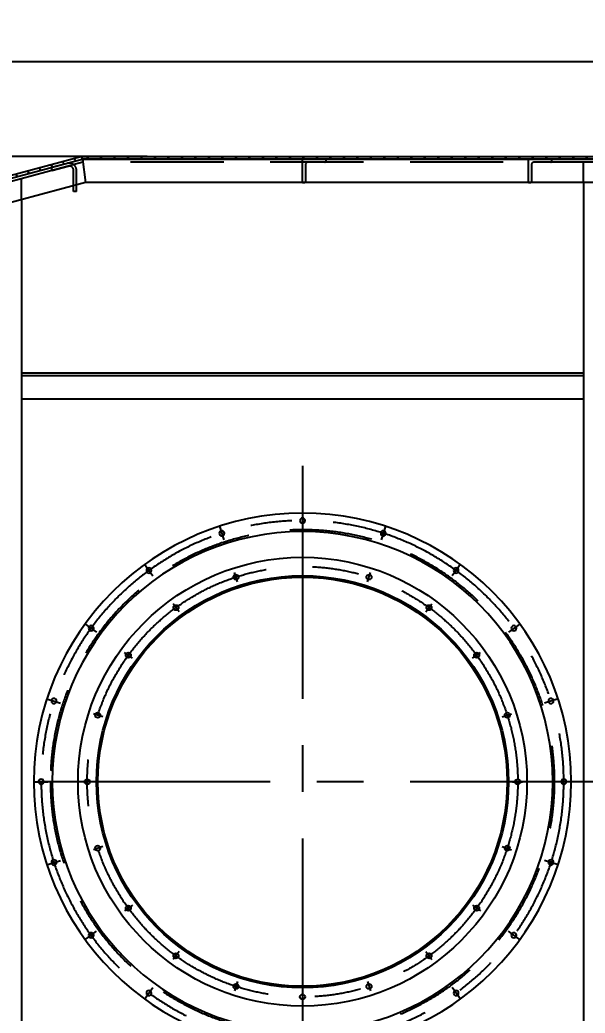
# Model space of a CAD drawing. Header units: millimetres. Extents: x 0 to 18900, y -513 to 13365.
# Drawn here: x 6018 to 7554, y 4297 to 6997 of the extents above; entities that cross this region are included whole.
import ezdxf

# ---------------------------------------------------------------- set-up
doc = ezdxf.new("R2010")
doc.units = ezdxf.units.MM
doc.header["$LTSCALE"] = 450
doc.header["$MEASUREMENT"] = 0
doc.linetypes.add('F', pattern=[0.75, 0.5, -0.25])
doc.linetypes.add('G', pattern=[2, 1.25, -0.25, 0.25, -0.25])
for name, color, linetype in [('01', 7, 'Continuous'), ('02', 1, 'Continuous'), ('04', 2, 'F'), ('05', 4, 'G'), ('08', 1, 'Continuous')]:
    doc.layers.add(name, color=color, linetype=linetype)
doc.styles.get("Standard").update_dxf_attribs({"font": 'isocp', "width": 0.707, "bigfont": 'intecad.shx'})
doc.dimstyles.new('INTE', dxfattribs={"dimscale": 45, "dimtxt": 3.5, "dimasz": 3, "dimexe": 3, "dimexo": 0, "dimgap": 1, "dimtad": 1, "dimdsep": 46, "dimtxsty": 'Standard', "dimcen": 0, "dimclrd": 1, "dimclre": 1, "dimclrt": 3, "dimaunit": 1, "dimadec": 1, "dimazin": 0, "dimtfac": 1, "dimtmove": 0, "dimatfit": 0, "dimfxl": 0, "dimarcsym": 0})
pattern_1 = [(120, (33914.18, 7453.533), (27.496307, 15.875), [])]

# ---------------------------------------------------------------- blocks, each defined once
blk = doc.blocks.new('rerwe')
at = {"layer": '01', "color": 7, "linetype": 'Continuous'}
for centre, radius in [((27128.5, -16829.9), 730), ((27128.5, -16119.9), 7), ((27128.5, -16829.9), 680), ((26909.1, -16154.6), 7), ((27347.9, -16154.6), 7), ((26711.2, -16255.5), 7), ((27545.8, -16255.5), 7), ((26554.1, -16412.5), 7), ((27702.9, -16412.5), 7), ((26453.3, -16610.5), 7), ((27803.8, -16610.5), 7), ((26418.5, -16829.9), 7), ((27838.5, -16829.9), 7), ((26453.3, -17049.3), 7), ((27803.8, -17049.3), 7), ((26554.1, -17247.2), 7), ((27702.9, -17247.2), 7), ((26711.2, -17404.3), 7), ((27545.8, -17404.3), 7), ((26909.1, -17505.1), 7), ((27347.9, -17505.1), 7), ((27128.5, -17539.9), 7)]:
    blk.add_circle(centre, radius, dxfattribs=at)
at = {"layer": '04', "color": 2, "linetype": 'F'}
blk.add_circle((27128.5, -16829.9), 685, dxfattribs=at)
at = {"layer": '05'}
for p, q in [((27128.5, -16099.2), (27128.5, -16138.3)), ((26902.7, -16135), (26914.8, -16172.2)), ((27354.3, -16135), (27342.2, -16172.2)), ((26699, -16238.8), (26722, -16270.4)), ((27558, -16238.8), (27535, -16270.4)), ((26537.4, -16400.4), (26569, -16423.4)), ((27719.6, -16400.4), (27688, -16423.4)), ((26433.6, -16604.1), (26470.8, -16616.2)), ((27823.4, -16604.1), (27786.2, -16616.2)), ((26397.9, -16829.9), (26437, -16829.9)), ((27859.2, -16829.9), (27820.1, -16829.9)), ((26433.6, -17055.7), (26470.8, -17043.6)), ((27823.4, -17055.7), (27786.2, -17043.6)), ((26537.4, -17259.3), (26569, -17236.4)), ((27719.6, -17259.3), (27688, -17236.4)), ((26699, -17421), (26722, -17389.4)), ((27558, -17421), (27535, -17389.4)), ((26902.7, -17524.8), (26914.8, -17487.6)), ((27354.3, -17524.8), (27342.2, -17487.6)), ((27128.5, -17560.5), (27128.5, -17521.4))]:
    blk.add_line(p, q, dxfattribs=at)
at = {"layer": '05', "color": 4, "linetype": 'G'}
blk.add_circle((27128.5, -16829.9), 710, dxfattribs=at)
blk = doc.blocks.new('*D128')
at = {"layer": '08', "color": 1, "lineweight": -2, "ltscale": 1.125}
for p, q in [((6363.7, 6625.9), (2547.1, 6625.9)), ((2682.1, 6490.9), (2682.1, 2997.9)), ((3006.2, 2862.9), (2547.1, 2862.9))]:
    blk.add_line(p, q, dxfattribs=at)
at = {"layer": '08', "color": 1, "ltscale": 1.125}
for points in [[(2659.6, 6490.9), (2704.6, 6490.9), (2682.1, 6625.9)], [(2659.6, 2997.9), (2704.6, 2997.9), (2682.1, 2862.9)]]:
    blk.add_solid(points, dxfattribs=at)
at = {"layer": 'DEFPOINTS', "color": 0, "ltscale": 1.125}
for p in [(6363.7, 6625.9), (2682.1, 2862.9), (3006.2, 2862.9)]:
    blk.add_point(p, dxfattribs=at)
at = {"layer": '08', "color": 3, "ltscale": 1.125, "insert": (2558.3, 4744.4), "char_height": 157.5, "attachment_point": 5, "rotation": 90}
blk.add_mtext('3763', dxfattribs=at)
blk = doc.blocks.new('*D135')
at = {"layer": '08', "color": 1, "lineweight": -2, "ltscale": 1.125}
for p, q in [((4585.7, 6363.9), (4585.7, 7018.8)), ((10835.7, 6263.5), (10835.7, 7018.8)), ((4720.7, 6883.8), (10700.7, 6883.8))]:
    blk.add_line(p, q, dxfattribs=at)
at = {"layer": '08', "color": 1, "ltscale": 1.125}
for points in [[(4720.7, 6906.3), (4720.7, 6861.3), (4585.7, 6883.8)], [(10700.7, 6906.3), (10700.7, 6861.3), (10835.7, 6883.8)]]:
    blk.add_solid(points, dxfattribs=at)
at = {"layer": 'DEFPOINTS', "color": 0, "ltscale": 1.125}
for p in [(10835.7, 6883.8), (4585.7, 6363.9), (10835.7, 6263.5)]:
    blk.add_point(p, dxfattribs=at)
at = {"layer": '08', "color": 3, "ltscale": 1.125, "insert": (7710.7, 7007.5), "char_height": 157.5, "attachment_point": 5}
blk.add_mtext('6250', dxfattribs=at)

msp = doc.modelspace()

# ---------------------------------------------------------------- hatches: boundary and pattern name
at = {"layer": '02', "ltscale": 1.125}
h = msp.add_hatch(dxfattribs=at)
h.set_pattern_fill('LINE', color=256, scale=10, angle=60, style=0)
h.set_pattern_definition(pattern_1)
h.paths.add_polyline_path([(5545.663, 6454.206), (5547.733, 6446.478), (5417.329, 6411.552), (5415.26, 6419.28)])
h.paths.add_polyline_path([(5676.067, 6489.131), (5678.137, 6481.404), (5547.733, 6446.478), (5545.663, 6454.206)])
h.paths.add_polyline_path([(6186.651, 6625.879), (6186.651, 6617.597), (5678.137, 6481.404), (5676.067, 6489.131)])
h = msp.add_hatch(dxfattribs=at)
h.set_pattern_fill('LINE', color=256, scale=10, angle=60, style=0)
h.set_pattern_definition(pattern_1)
h.paths.add_polyline_path([(6186.651, 6625.879), (7710.663, 6625.879), (7710.663, 6617.879), (6186.651, 6617.879)])

# ---------------------------------------------------------------- linework, layer by layer
at = {"ltscale": 1.125}
for p, q in [((6186.676, 6625.879), (7710.663, 6625.879)), ((6195.994, 6554.879), (3071.663, 5718.099))]:
    msp.add_line(p, q, dxfattribs=at)
at = {"layer": '01', "color": 7, "linetype": 'Continuous', "ltscale": 1.125}
for p, q in [((6186.651, 6625.879), (3012.509, 5775.759)), ((6186.651, 6617.597), (3014.363, 5767.973)), ((6186.651, 6625.879), (7710.663, 6625.879)), ((6186.651, 6617.879), (7710.663, 6617.879)), ((6187.661, 6617.879), (6195.994, 6554.879)), ((7549.663, 6554.879), (7549.663, 3885.879)), ((7549.663, 6554.879), (7549.663, 3885.879)), ((6021.663, 6508.189), (6021.663, 3885.879)), ((6021.663, 6508.189), (6021.663, 3885.879)), ((6171.663, 6530.756), (6163.663, 6530.756)), ((7549.663, 6036.879), (6021.663, 6036.879)), ((7549.663, 6028.879), (6021.663, 6028.879)), ((7549.663, 5965.879), (6021.663, 5965.879))]:
    msp.add_line(p, q, dxfattribs=at)
at = {"layer": '01', "ltscale": 1.125}
for p, q in [((6186.651, 6614.879), (6186.651, 6625.879)), ((7710.663, 6617.879), (6187.728, 6617.879)), ((6171.663, 6530.756), (6171.663, 6587.513)), ((6163.663, 6530.756), (6163.663, 6546.22)), ((6171.663, 6530.756), (6171.663, 6548.363)), ((7710.663, 6554.879), (6195.994, 6554.879))]:
    msp.add_line(p, q, dxfattribs=at)
at = {"layer": '01', "color": 7, "linetype": 'Continuous', "ltscale": 1.125}
for centre, radius in [((6785.663, 4925.879), 610), ((6785.663, 4925.879), 560), ((6785.663, 4925.879), 556), ((6604.889, 5482.247), 7), ((6966.438, 5482.247), 7), ((6441.809, 5399.154), 7), ((7129.518, 5399.154), 7), ((6312.389, 5269.734), 7), ((7258.938, 5269.734), 7), ((6229.295, 5106.654), 7), ((7342.032, 5106.654), 7), ((6200.663, 4925.879), 7), ((7370.663, 4925.879), 7), ((6229.295, 4745.104), 7), ((7342.032, 4745.104), 7), ((6312.389, 4582.025), 7), ((7258.938, 4582.025), 7), ((6441.809, 4452.604), 7), ((7129.518, 4452.604), 7), ((6604.889, 4369.511), 7), ((6966.438, 4369.511), 7), ((6785.663, 4340.879), 7)]:
    msp.add_circle(centre, radius, dxfattribs=at)
at = {"layer": '04', "color": 2, "linetype": 'F', "ltscale": 1.125}
for p, q in [((6187.73, 6617.879), (6187.728, 6617.879)), ((6785.663, 6617.879), (6848.663, 6617.879)), ((6785.663, 6554.879), (6785.663, 6617.879)), ((6845.663, 6617.879), (6803.663, 6617.879)), ((6848.663, 6617.879), (6848.663, 6612.519)), ((7399.663, 6617.879), (7462.663, 6617.879)), ((7399.663, 6554.879), (7399.663, 6617.879)), ((7459.663, 6617.879), (7417.663, 6617.879)), ((7462.663, 6617.879), (7462.663, 6612.519)), ((6188.72, 6609.87), (3016.433, 5760.246)), ((6146.485, 6606.831), (6102.812, 6595.124)), ((6102.812, 6595.124), (6104.883, 6587.397)), ((6104.883, 6587.397), (6148.557, 6599.104)), ((7710.663, 6609.879), (6188.719, 6609.879)), ((6793.663, 6602.879), (6793.663, 6557.507)), ((6846.023, 6609.879), (6800.649, 6609.879)), ((6845.663, 6609.879), (6803.663, 6609.879)), ((7407.663, 6602.879), (7407.663, 6557.507)), ((7460.023, 6609.879), (7414.649, 6609.879)), ((7459.663, 6609.879), (7417.663, 6609.879)), ((6163.663, 6546.22), (6163.663, 6587.513)), ((6171.663, 6548.363), (6171.663, 6587.513)), ((6785.663, 6554.879), (6791.023, 6554.879)), ((7399.663, 6554.879), (7405.023, 6554.879))]:
    msp.add_line(p, q, dxfattribs=at)
at = {"layer": '04', "ltscale": 1.125}
for p, q in [((7549.663, 6554.879), (7549.663, 6609.879)), ((6021.663, 6508.189), (6021.663, 6565.127))]:
    msp.add_line(p, q, dxfattribs=at)
at = {"layer": '04', "color": 2, "linetype": 'F', "ltscale": 1.125}
for centre, radius, start, end in [((6151.663, 6587.513), 20, 0, 105.00526), ((6151.663, 6587.513), 12, 0, 105.00526), ((6800.663, 6602.879), 7, 90.121777, 180), ((6846.023, 6612.519), 2.64, 270, 0), ((7414.663, 6602.879), 7, 90.121777, 180), ((7460.023, 6612.519), 2.64, 270, 0), ((6791.023, 6557.519), 2.64, 270, 359.737871), ((7405.023, 6557.519), 2.64, 270, 359.737871)]:
    msp.add_arc(centre, radius, start, end, dxfattribs=at)
at = {"layer": '05', "ltscale": 1.125}
for p, q in [((6785.663, 5784.441), (6785.663, 4136.286)), ((6609.247, 5468.835), (6600.992, 5494.24)), ((6962.08, 5468.835), (6970.335, 5494.24)), ((6450.099, 5387.745), (6434.397, 5409.356)), ((7121.228, 5387.745), (7136.93, 5409.356)), ((6323.798, 5261.444), (6302.187, 5277.145)), ((7247.529, 5261.444), (7269.14, 5277.145)), ((6242.708, 5102.296), (6217.303, 5110.551)), ((7328.619, 5102.296), (7354.024, 5110.551)), ((7710.663, 4925.879), (2899.502, 4925.879)), ((6214.766, 4925.879), (6188.054, 4925.879)), ((7356.561, 4925.879), (7383.273, 4925.879)), ((6242.708, 4749.462), (6217.303, 4741.208)), ((7328.619, 4749.462), (7354.024, 4741.208)), ((6323.798, 4590.314), (6302.187, 4574.613)), ((7247.529, 4590.314), (7269.14, 4574.613)), ((6450.099, 4464.014), (6434.397, 4442.403)), ((7121.228, 4464.014), (7136.93, 4442.403)), ((6609.247, 4382.924), (6600.992, 4357.519)), ((6962.08, 4382.924), (6970.335, 4357.519)), ((6785.663, 4354.982), (6785.663, 4328.27))]:
    msp.add_line(p, q, dxfattribs=at)
msp.add_circle((6785.663, 4925.879), 585, dxfattribs=at)

# ---------------------------------------------------------------- block references
at = {"layer": '05', "ltscale": 1.125, "xscale": -1}
msp.add_blockref('rerwe', (33914.18, 21755.747), dxfattribs=at)

# ---------------------------------------------------------------- dimensions: what is measured, and where the dimension line sits
at = {"layer": '08', "ltscale": 1.125}
dim = msp.add_linear_dim(base=(10835.663, 6883.766), p1=(4585.663, 6363.923), p2=(10835.663, 6263.454), dimstyle='INTE', dxfattribs=at)
dim.commit()
dim.dimension.update_dxf_attribs({"geometry": '*D135', "text_midpoint": (7710.663, 7007.531)})
dim = msp.add_linear_dim(base=(2682.065, 2862.879), p1=(6363.687, 6625.879), p2=(3006.163, 2862.879), angle=90, dimstyle='INTE', dxfattribs=at)
dim.commit()
dim.dimension.update_dxf_attribs({"geometry": '*D128', "text_midpoint": (2558.315, 4744.379)})

doc.saveas('drawing.dxf')
